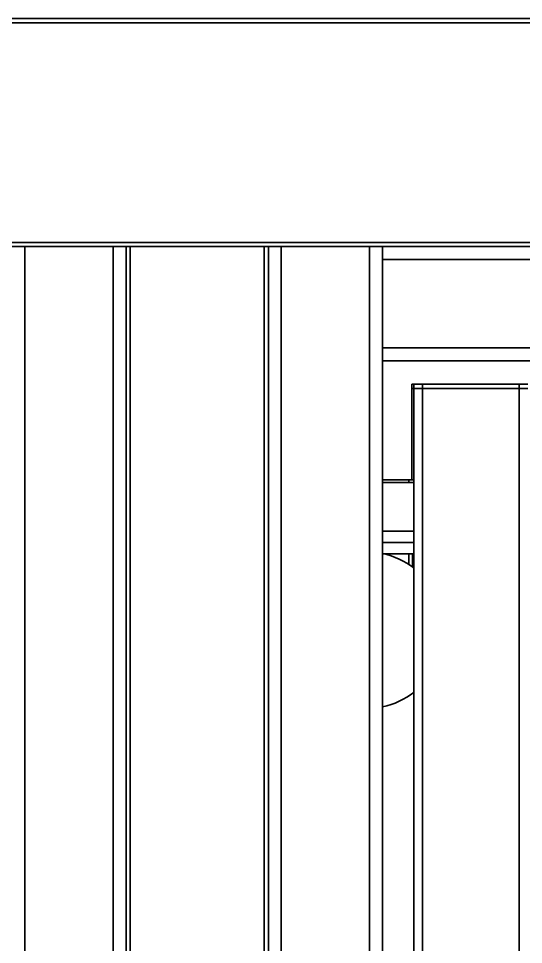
# Model space of a CAD drawing. Header units: millimetres. Extents: x 32496 to 166256, y 3504 to 23939.
# Drawn here: x 144849 to 145204, y 14265 to 14914 of the extents above; entities that cross this region are included whole.
import ezdxf

# ---------------------------------------------------------------- set-up
doc = ezdxf.new("R2010")
doc.units = ezdxf.units.MM
doc.layers.get('0').update_dxf_attribs({"lineweight": 35})

# ---------------------------------------------------------------- blocks, each defined once
blk = doc.blocks.new('8-1250')
at = {"linetype": 'Continuous'}
for p, q in [((4052.87, -31995.29), (-7907.13, -31995.29)), ((4052.87, -31992.29), (-7783.13, -31992.29)), ((4052.87, -32149.29), (-7907.13, -32149.29)), ((4052.87, -32152.29), (-7907.13, -32152.29)), ((-3742.63, -34671.29), (-3742.63, -32152.29)), ((-3680.63, -34671.29), (-3680.63, -32152.29)), ((-3671.63, -32152.29), (-3671.63, -34671.29)), ((-3571.63, -32152.29), (-3671.63, -32152.29)), ((-3668.63, -32152.29), (-3668.63, -34671.29)), ((-3574.63, -32152.29), (-3574.63, -34671.29)), ((-3571.63, -32152.29), (-3571.63, -34671.29)), ((-3562.63, -32152.29), (-3562.63, -34671.29)), ((-3500.63, -32152.29), (-3500.63, -34671.29)), ((-3491.63, -32232.29), (-3491.63, -32152.29)), ((-2569.13, -32161.29), (-3491.63, -32161.29)), ((-3354.63, -32223.29), (-3491.63, -32223.29)), ((-3491.63, -32232.29), (-3491.63, -34591.29)), ((-3323.08, -32232.29), (-3491.63, -32232.29)), ((-3471.13, -32251.79), (-3471.13, -32248.79)), ((-3469.63, -32248.79), (-3471.13, -32248.79)), ((-3469.63, -32248.79), (-3469.63, -32251.79)), ((-3469.63, -32248.79), (-3389.63, -32248.79)), ((-3463.63, -32251.79), (-3463.63, -32248.79)), ((-3395.63, -32248.79), (-3395.63, -32251.79)), ((-3471.13, -32315.79), (-3471.13, -32251.79)), ((-3470.66, -32251.79), (-3471.13, -32251.79)), ((-3471.13, -32251.79), (-3469.63, -32251.79)), ((-3469.63, -32251.79), (-3469.63, -34571.79)), ((-3469.63, -32251.79), (-3389.63, -32251.79)), ((-3469.63, -32251.79), (-3389.63, -32251.79)), ((-3463.63, -34571.79), (-3463.63, -32251.79)), ((-3395.63, -32251.79), (-3395.63, -34571.79)), ((-3491.63, -32315.79), (-3469.63, -32315.79)), ((-3473.13, -32315.79), (-3473.13, -32317.79)), ((-3491.63, -32317.79), (-3469.63, -32317.79)), ((-3491.63, -32351.79), (-3469.63, -32351.79)), ((-3491.63, -32359.79), (-3469.63, -32359.79)), ((-3491.63, -32367.79), (-3469.63, -32367.79)), ((-3473.13, -32367.79), (-3473.13, -32375.56)), ((-3470.63, -32377.04), (-3470.63, -32367.79))]:
    blk.add_line(p, q, dxfattribs=at)
for start, end in [(52.25023, 77.79511), (282.21351, 307.70851)]:
    blk.add_arc((-3503.13, -32421.29), 55, start, end, dxfattribs=at)

msp = doc.modelspace()

# ---------------------------------------------------------------- block references
at = {"color": 6}
msp.add_blockref('8-1250', (148596.331, 46906.597), dxfattribs=at)

doc.saveas('drawing.dxf')
